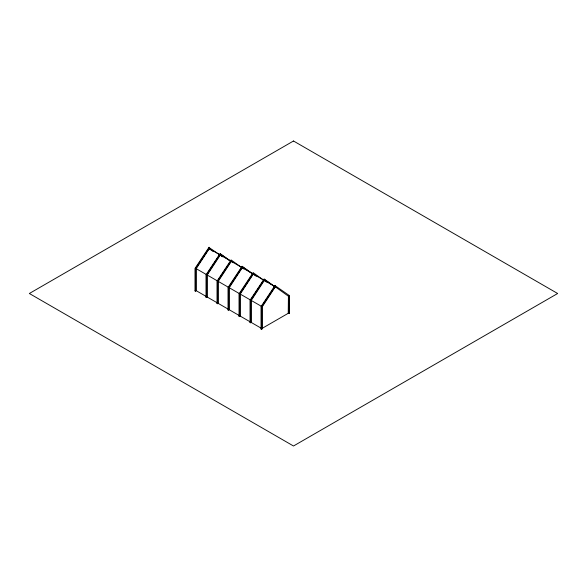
<?xml version="1.0" encoding="UTF-8"?>
<svg xmlns="http://www.w3.org/2000/svg" width="587" height="587" viewBox="0 0 587 587"><rect width="100%" height="100%" fill="white"/><g stroke="black" fill="none" stroke-linecap="round" stroke-linejoin="round"><path stroke-width="0.88" d="M209.009 248.176L195.779 268.42L195.779 290.433L262.242 328.808L262.242 306.796L275.472 286.551M209.053 247.538L219.068 254.369M209.434 248.418L196.205 268.67L196.205 290.682L195.434 291.123L195.009 290.873L195.009 268.442L209.075 247.215M209.478 247.787L195.434 268.685L195.434 291.123M229.649 260.474L220.081 253.569L206.015 274.797L206.015 297.227L206.785 296.787L206.785 274.775L220.015 254.531M206.015 297.227L207.211 297.037L207.211 275.024L220.441 254.773M220.485 254.142L230.075 260.723M241.477 267.43L231.087 259.924L217.021 281.151L217.021 303.582L217.792 303.141L217.792 281.129L231.021 260.885M231.447 261.127L218.217 281.378L218.217 303.391L217.021 303.582M231.491 260.496L217.447 281.393L217.447 303.831M252.483 273.784L242.093 266.278L228.027 287.505L228.027 309.936L228.798 309.496L228.798 287.483L242.027 267.239M228.027 309.936L229.224 309.745L229.224 287.733L242.453 267.481M242.497 266.85L252.087 273.432M263.923 280.388L253.1 272.632L239.034 293.86L239.034 316.29L239.804 315.85L239.804 293.838L253.034 273.593M253.459 273.836L240.23 294.087L240.23 316.1L239.034 316.29M253.503 273.204L239.459 294.109L239.459 316.54M274.496 286.493L264.106 278.994L250.04 300.214L250.04 322.645L250.81 322.204L250.81 300.192L264.04 279.948M264.466 280.197L251.236 300.441L251.236 322.454L250.04 322.645M264.51 279.559L274.929 286.742M275.046 286.302L261.817 306.546L261.817 328.559M275.09 285.664L289.428 295.613L289.428 313.113L288.657 313.553L288.232 313.311L288.422 295.958M275.516 285.913L261.479 306.818L261.479 329.248L261.046 329.006L261.046 306.568L275.112 285.348M220.507 253.819L206.441 275.039L206.441 297.477M242.519 266.527L228.453 287.755L228.453 310.185M264.532 279.236L250.466 300.463L250.466 322.894M288.811 295.562L289.002 312.864L261.046 329.006M288.657 313.553L288.855 296.2M195.009 290.873L195.779 290.433M261.479 329.248L262.242 328.808M289.002 312.864L289.428 313.113M195.779 268.42L261.817 306.546M288.657 296.398L275.024 286.617L208.987 248.492L213.389 251.669M264.018 280.263L266.491 282.053M253.012 273.909L256.314 276.294M242.431 267.804L244.082 268.993M242.005 267.555L243.656 268.743M230.999 261.2L233.076 262.638M220.418 255.096L222.899 256.879M219.993 254.846L222.466 256.636M293.5 140.997L29.35 293.5L293.5 446.003L557.65 293.5L293.5 140.997"/></g></svg>
